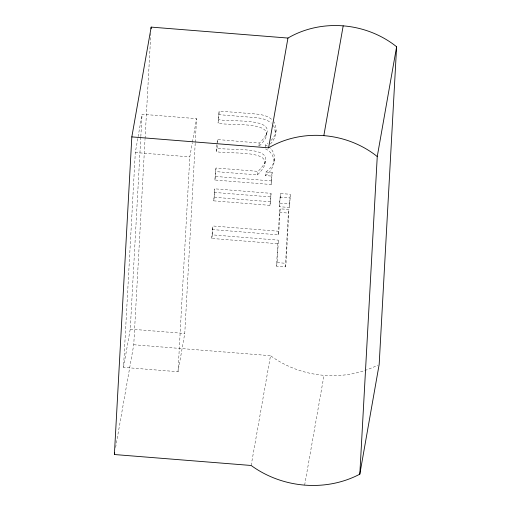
<?xml version="1.0" encoding="UTF-8"?>
<svg xmlns="http://www.w3.org/2000/svg" width="511" height="511" viewBox="0 0 511 511"><rect width="100%" height="100%" fill="white"/><g stroke="black" fill="none" stroke-linecap="round" stroke-linejoin="round"><path stroke-width="0.38" stroke-dasharray="2.56 1.92" d="M195.202 143.304L184.765 333.472L178.02 371.727L123.515 367.364L135.313 152.527L142.058 114.272L196.556 118.635L195.247 142.505M123.515 367.364L130.26 329.11L140.787 137.35M140.832 136.552L142.058 114.272M115.633 447.47L133.748 344.74L145.022 139.356M145.067 138.558L150.834 33.477M178.02 371.727L189.811 156.89L192.289 142.837M211.701 238.445L212.819 225.977L278.885 231.266L280.117 208.814L288.971 209.516L286.013 263.318L285.387 266.889L276.528 266.18L277.76 243.728L278.393 240.157L212.333 234.868L211.701 238.445L277.76 243.728M213.764 200.855L214.863 188.84L271.06 193.337L270.594 201.781L269.968 205.352L213.764 200.855L214.863 188.84M272.203 172.501L271.571 176.078L265.337 175.58L265.963 172.003L272.203 172.501L271.111 184.516L214.907 180.019L216.006 168.004L257.966 171.364C286.537 143.789 227.593 151.384 217.105 147.979L216.472 151.55C226.961 154.954 285.905 147.366 257.333 174.934L215.374 171.581M216.472 151.55L216.849 144.645M259.288 146.057C287.054 118.776 227.874 126.594 218.037 123.081L219.13 111.066L256.107 114.023C261.696 114.521 267.521 115.748 271.878 119.523M212.333 234.868L212.819 225.977M214.907 180.019L216.006 168.004M217.105 147.979L217.565 139.535L259.364 143.061C288.274 115.403 229.42 122.838 218.663 119.51L218.037 123.081M218.663 119.51L219.13 111.066M269.968 205.352L271.06 193.337M271.111 184.516L271.571 176.078M279.345 206.693L280.501 193.509L290.312 194.289L289.782 203.902L289.156 207.479L279.345 206.693L280.501 193.509M212.193 229.554L278.252 234.836L279.485 212.384L280.117 208.814M276.528 266.18L277.16 262.609L278.393 240.157M285.387 266.889L288.338 213.093L288.971 209.516M289.156 207.479L290.312 194.289M192.43 142.058L196.556 118.635M217.06 142.397L217.565 139.535M258.86 145.922L259.364 143.061M257.333 174.934L257.966 171.364M266.327 135.428L266.953 131.851M265.145 147.142L265.528 144.996L268.045 143.035M264.762 163.897L265.394 160.32M270.389 143.987C275.997 138.551 277.952 128.74 273.928 121.842M265.337 175.58C274.075 170.042 278.144 155.951 270.332 148.101M278.252 234.836L278.885 231.266M251.157 465.476L270.517 355.688A95.097 84.507 10 0 0 377.808 365.09M304.645 485.118L324.006 375.33M274.516 158.883C274.209 164.478 270.127 168.726 265.963 172.003M276.081 130.414L275.237 134.476L273.181 138.123L271.015 140.416M218.497 114.636L255.481 117.6C261.064 118.098 266.895 119.325 271.245 123.1M135.313 152.527L189.811 156.89M215.54 176.448L271.737 180.945M279.868 197.08L289.68 197.866M214.23 192.417L270.428 196.914M214.396 197.284L270.594 201.781M279.971 203.116L289.782 203.902M279.485 212.384L288.338 213.093M277.16 262.609L286.013 263.318M130.26 329.11L184.765 333.472M133.748 344.74L270.517 355.688M265.528 144.996L267.381 146.095M265.516 148.937C270.9 151.122 274.26 156.692 273.89 162.46M273.302 125.419L274.643 128.018L275.448 133.991"/><path stroke-width="0.77" d="M114.387 454.528L131.825 136.897L151.186 27.109L287.955 38.057A89.253 79.307 10 0 1 396.613 46.75L379.175 364.381L359.814 474.17A95.097 84.507 10 0 1 251.157 465.476L114.387 454.528L114.662 452.963M151.096 28.705L151.186 27.109M359.814 474.17L377.252 156.538L396.613 46.75M131.825 136.897L268.594 147.845L287.955 38.057M323.833 135.639L343.188 25.85M268.594 147.845A89.253 79.307 10 0 1 377.252 156.538"/></g></svg>
